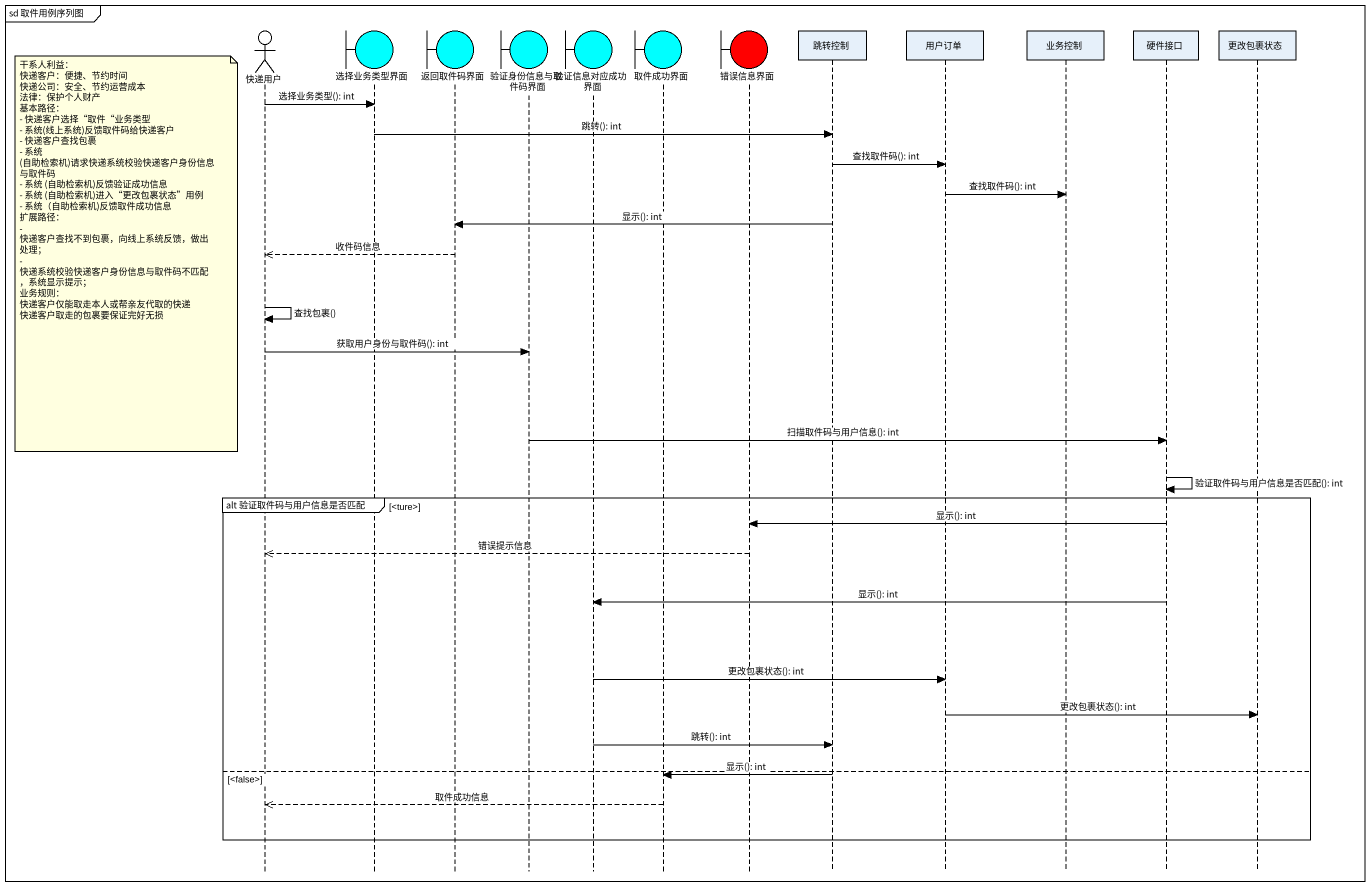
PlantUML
@startuml
mainframe sd 取件用例序列图
hide footbox
actor 快递用户
boundary 选择业务类型界面 #00FFFF
boundary 返回取件码界面 #00FFFF
boundary 验证身份信息与取件码界面 #00FFFF
boundary 验证信息对应成功界面 #00FFFF
boundary 取件成功界面 #00FFFF
boundary 错误信息界面 #FF0000
participant 跳转控制
participant 用户订单
participant 业务控制
participant 硬件接口
participant 更改包裹状态

快递用户 -> 选择业务类型界面 : 选择业务类型(): int
选择业务类型界面 -> 跳转控制 : 跳转(): int
跳转控制 -> 用户订单 : 查找取件码(): int
用户订单 -> 业务控制 : 查找取件码(): int
跳转控制 -> 返回取件码界面 : 显示(): int
note left of 快递用户
  干系人利益：
  快递客户：便捷、节约时间
  快递公司：安全、节约运营成本
  法律：保护个人财产
  基本路径：
  - 快递客户选择“取件“业务类型
  - 系统(线上系统)反馈取件码给快递客户
  - 快递客户查找包裹
  - 系统 (自助检索机)请求快递系统校验快递客户身份信息与取件码
  - 系统 (自助检索机)反馈验证成功信息
  - 系统 (自助检索机)进入“更改包裹状态”用例
  - 系统（自助检索机)反馈取件成功信息
  扩展路径：
  - 快递客户查找不到包裹，向线上系统反馈，做出处理；
  - 快递系统校验快递客户身份信息与取件码不匹配，系统显示提示；
  业务规则：
  快递客户仅能取走本人或帮亲友代取的快递
  快递客户取走的包裹要保证完好无损
end note
返回取件码界面 -->> 快递用户 : 收件码信息
快递用户 -> 快递用户 : 查找包裹()
快递用户 -> 验证身份信息与取件码界面 : 获取用户身份与取件码(): int
验证身份信息与取件码界面 -> 硬件接口 : 扫描取件码与用户信息(): int
硬件接口 -> 硬件接口 : 验证取件码与用户信息是否匹配(): int
group alt 验证取件码与用户信息是否匹配 [<ture>]
  硬件接口 -> 错误信息界面 : 显示(): int
  错误信息界面 -->> 快递用户 : 错误提示信息
  硬件接口 -> 验证信息对应成功界面 : 显示(): int
  验证信息对应成功界面 -> 用户订单 : 更改包裹状态(): int
  用户订单 -> 更改包裹状态 : 更改包裹状态(): int
  验证信息对应成功界面 -> 跳转控制 : 跳转(): int
else <false>
  跳转控制 -> 取件成功界面 : 显示(): int
  取件成功界面 -->> 快递用户 : 取件成功信息
end
@enduml
